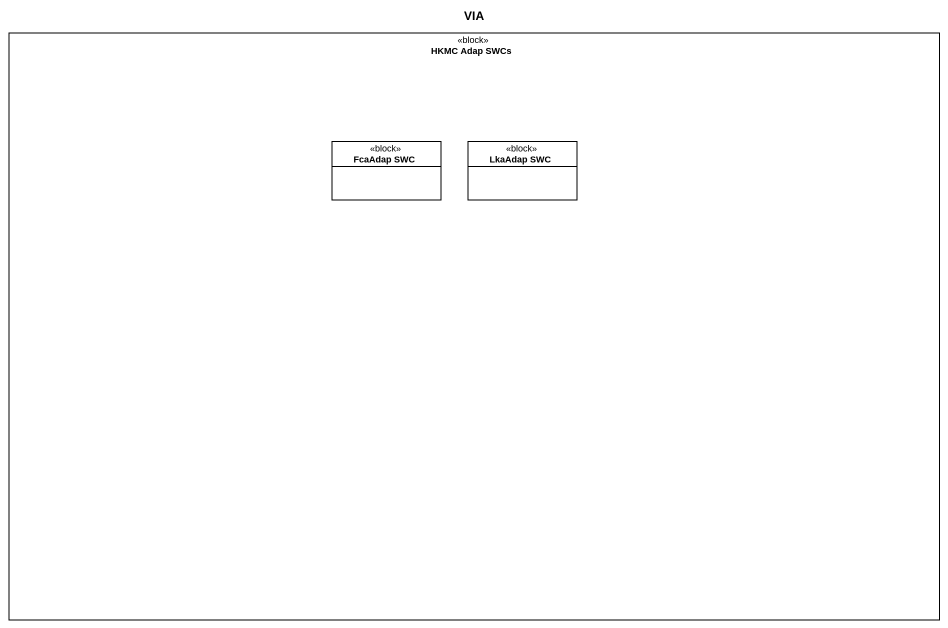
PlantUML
@startuml
title VIA
hide circle
hide empty members
rectangle "HKMC Adap SWCs" as HKMC_Adap_SWCs <<block>> {
  class "FcaAdap SWC" as FcaAdap_SWC <<block>>
  class "LkaAdap SWC" as LkaAdap_SWC <<block>>
}
@enduml
